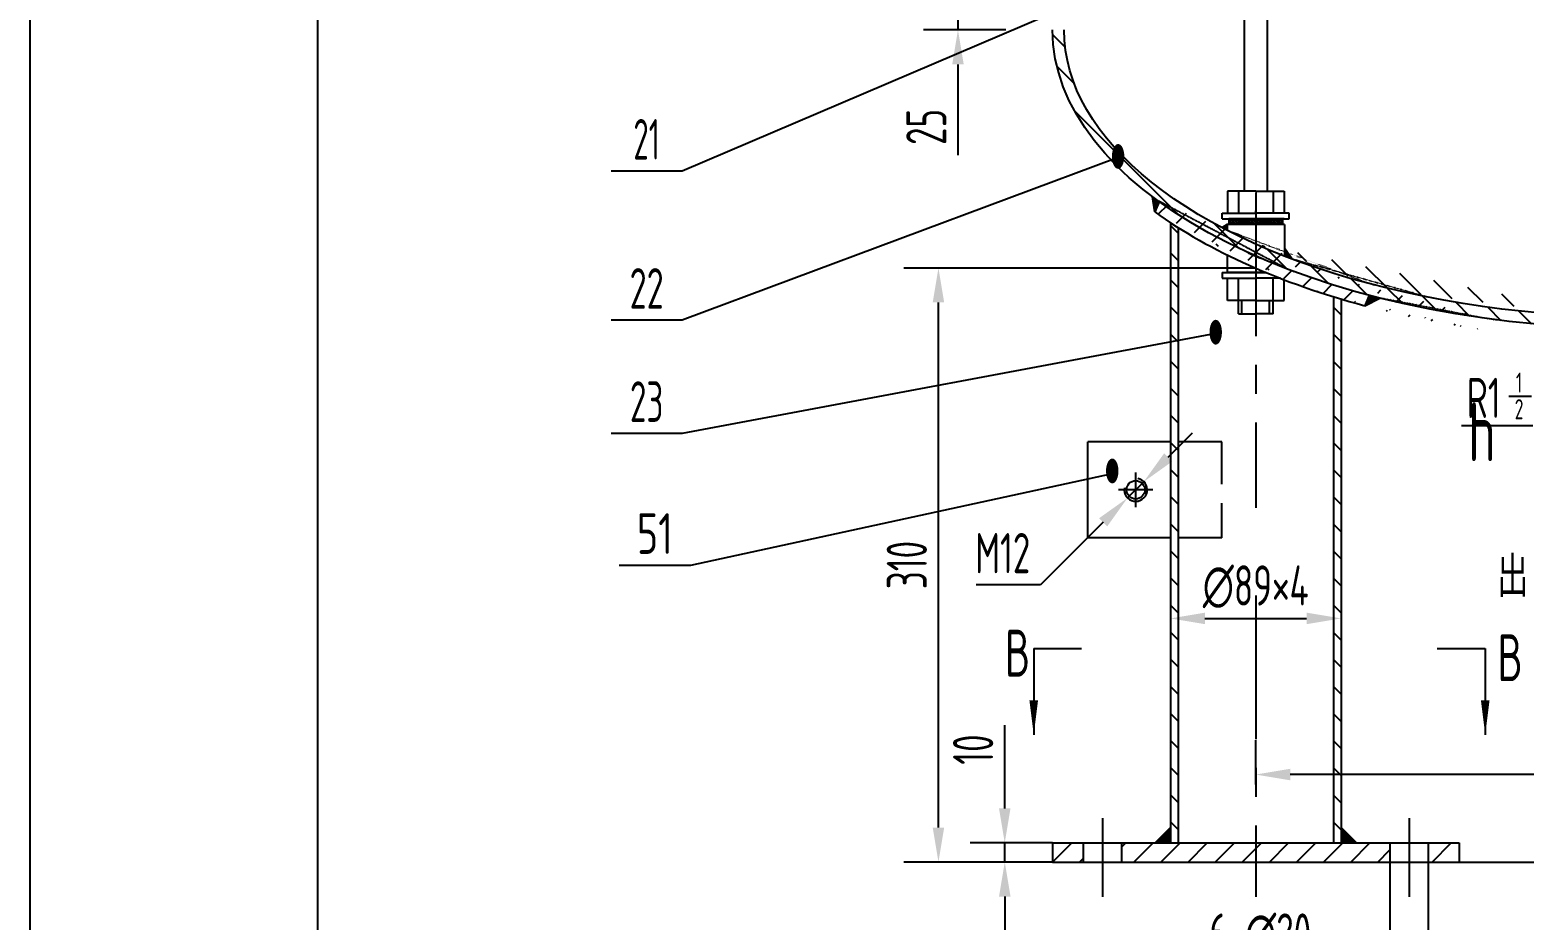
# Model space of a CAD drawing. Extents: x 0 to 3564, y 0 to 5046.
# Drawn here: x 0 to 780, y 2314 to 2778 of the extents above; entities that cross this region are included whole.
import ezdxf
from ezdxf.enums import TextEntityAlignment as Align

# ---------------------------------------------------------------- set-up
doc = ezdxf.new("R2010")
doc.units = 0
doc.header["$LTSCALE"] = 60
doc.linetypes.add('F', pattern=[0.75, 0.5, -0.25])
doc.linetypes.add('G', pattern=[2, 1.25, -0.25, 0.25, -0.25])
doc.layers.get('0').update_dxf_attribs({"linetype": 'CONTINUOUS'})
doc.layers.get('DEFPOINTS').update_dxf_attribs({"linetype": 'CONTINUOUS'})
for name, color, linetype in [('01', 7, 'CONTINUOUS'), ('02', 1, 'CONTINUOUS'), ('04', 2, 'F'), ('05', 4, 'G'), ('08', 1, 'CONTINUOUS'), ('10', 1, 'CONTINUOUS'), ('11', 3, 'CONTINUOUS')]:
    doc.layers.add(name, color=color, linetype=linetype)
doc.styles.get("Standard").update_dxf_attribs({"font": 'isocp', "width": 0.707, "bigfont": 'intecad.shx'})
doc.dimstyles.new('INTE', dxfattribs={"dimscale": 6, "dimtxt": 3.5, "dimasz": 3, "dimexe": 3, "dimexo": 0, "dimgap": 1, "dimtad": 1, "dimdec": 3, "dimtxsty": 'STANDARD', "dimcen": 0, "dimclrd": 1, "dimclre": 1, "dimclrt": 3, "dimaunit": 1, "dimazin": 3, "dimtfac": 1, "dimtdec": 4, "dimtmove": 0, "dimatfit": 3, "dimtzin": 0})
doc.dimstyles.new('INTE_CIR_CIR10', dxfattribs={"dimscale": 6, "dimtxt": 3.5, "dimasz": 3, "dimexe": 3, "dimexo": 0, "dimgap": 1, "dimtad": 1, "dimtoh": 1, "dimdec": 3, "dimtxsty": 'STANDARD', "dimcen": 0, "dimclrd": 1, "dimclre": 1, "dimclrt": 3, "dimaunit": 1, "dimazin": 3, "dimtfac": 1, "dimtdec": 4, "dimtmove": 0, "dimatfit": 3, "dimtzin": 0})
pattern_1 = [(45, (-5.01, 674.008), (-7.07107, 7.07107), [])]
pattern_2 = [(45, (-5.0103, 674.00776), (-0.35355339, 0.35355339), [])]

# ---------------------------------------------------------------- blocks, each defined once
blk = doc.blocks.new('*U18')
at = {"layer": '01'}
blk.add_lwpolyline([(25, 831), (25, 10)], dxfattribs=at)
at = {"layer": '02'}
blk.add_lwpolyline([(0, 841), (0, 0)], dxfattribs=at)
blk = doc.blocks.new('*D28')
at = {"color": 1, "linetype": 'BYBLOCK'}
for p, q in [((1039.59, 2686.13), (1039.59, 2508.14)), ((639.59, 2520.91), (639.59, 2544.14)), ((1021.59, 2526.14), (657.59, 2526.14))]:
    blk.add_line(p, q, dxfattribs=at)
for points in [[(657.59, 2529.14), (657.59, 2523.14), (639.59, 2526.14)], [(1021.59, 2529.14), (1021.59, 2523.14), (1039.59, 2526.14)]]:
    blk.add_solid(points, dxfattribs=at)
at = {"layer": 'DEFPOINTS', "color": 0, "linetype": 'BYBLOCK'}
for p in [(1039.59, 2686.13), (639.59, 2526.14), (639.59, 2520.91)]:
    blk.add_point(p, dxfattribs=at)
at = {"color": 3, "linetype": 'BYBLOCK', "insert": (839.59, 2542.64), "char_height": 21, "attachment_point": 5}
blk.add_mtext('∅400', dxfattribs=at)
blk = doc.blocks.new('*D29')
at = {"color": 1, "linetype": 'BYBLOCK'}
for p, q in [((1388.78, 2803.21), (1370.78, 2803.21)), ((1388.78, 2785.21), (1388.78, 2361.95)), ((745.66, 2343.95), (1406.78, 2343.95))]:
    blk.add_line(p, q, dxfattribs=at)
for points in [[(1385.78, 2785.21), (1391.78, 2785.21), (1388.78, 2803.21)], [(1385.78, 2361.95), (1391.78, 2361.95), (1388.78, 2343.95)]]:
    blk.add_solid(points, dxfattribs=at)
at = {"layer": 'DEFPOINTS', "color": 0, "linetype": 'BYBLOCK'}
for p in [(1388.78, 2803.21), (745.66, 2343.95), (1388.78, 2343.95)]:
    blk.add_point(p, dxfattribs=at)
at = {"color": 3, "linetype": 'BYBLOCK', "insert": (1372.28, 2573.58), "char_height": 21, "attachment_point": 5, "rotation": 90}
blk.add_mtext('459', dxfattribs=at)
blk = doc.blocks.new('*D30')
at = {"color": 1, "linetype": 'BYBLOCK'}
for p, q in [((709.59, 2480.47), (709.59, 2407.98)), ((729.59, 2480.47), (729.59, 2407.98)), ((691.59, 2425.98), (610.21, 2425.98)), ((729.59, 2425.98), (709.59, 2425.98)), ((747.59, 2425.98), (765.59, 2425.98))]:
    blk.add_line(p, q, dxfattribs=at)
for points in [[(691.59, 2428.98), (691.59, 2422.98), (709.59, 2425.98)], [(747.59, 2428.98), (747.59, 2422.98), (729.59, 2425.98)]]:
    blk.add_solid(points, dxfattribs=at)
at = {"layer": 'DEFPOINTS', "color": 0, "linetype": 'BYBLOCK'}
for p in [(709.59, 2480.47), (729.59, 2480.47), (709.59, 2425.98)]:
    blk.add_point(p, dxfattribs=at)
at = {"color": 3, "linetype": 'BYBLOCK', "insert": (641.9, 2442.48), "char_height": 21, "attachment_point": 5}
blk.add_mtext('6-∅20', dxfattribs=at)
blk = doc.blocks.new('*D113')
at = {"color": 1, "linetype": 'BYBLOCK'}
for p, q in [((639.39, 2790.47), (456.03, 2790.47)), ((474.03, 2498.47), (474.03, 2772.47)), ((533.53, 2480.47), (456.03, 2480.47))]:
    blk.add_line(p, q, dxfattribs=at)
for points in [[(471.03, 2772.47), (477.03, 2772.47), (474.03, 2790.47)], [(471.03, 2498.47), (477.03, 2498.47), (474.03, 2480.47)]]:
    blk.add_solid(points, dxfattribs=at)
at = {"layer": 'DEFPOINTS', "color": 0, "linetype": 'BYBLOCK'}
for p in [(474.03, 2790.47), (639.39, 2790.47), (533.53, 2480.47)]:
    blk.add_point(p, dxfattribs=at)
at = {"color": 3, "linetype": 'BYBLOCK', "insert": (457.53, 2635.47), "char_height": 21, "attachment_point": 5, "rotation": 90}
blk.add_mtext('310', dxfattribs=at)
blk = doc.blocks.new('*D116')
at = {"color": 1, "linetype": 'BYBLOCK'}
for p, q in [((508.63, 2508.47), (508.63, 2551.85)), ((533.53, 2490.47), (490.63, 2490.47)), ((508.63, 2480.47), (508.63, 2490.47)), ((533.53, 2480.47), (490.63, 2480.47)), ((508.63, 2462.47), (508.63, 2444.47))]:
    blk.add_line(p, q, dxfattribs=at)
for points in [[(505.63, 2508.47), (511.63, 2508.47), (508.63, 2490.47)], [(505.63, 2462.47), (511.63, 2462.47), (508.63, 2480.47)]]:
    blk.add_solid(points, dxfattribs=at)
at = {"layer": 'DEFPOINTS', "color": 0, "linetype": 'BYBLOCK'}
for p in [(508.63, 2490.47), (533.53, 2490.47), (533.53, 2480.47)]:
    blk.add_point(p, dxfattribs=at)
at = {"color": 3, "linetype": 'BYBLOCK', "insert": (492.13, 2539.16), "char_height": 21, "attachment_point": 5, "rotation": 90}
blk.add_mtext('10', dxfattribs=at)
blk = doc.blocks.new('*D121')
at = {"color": 1, "linetype": 'BYBLOCK'}
for p, q in [((595.09, 2629.71), (595.09, 2610.15)), ((613.09, 2628.15), (666.09, 2628.15)), ((684.09, 2629.71), (684.09, 2610.15))]:
    blk.add_line(p, q, dxfattribs=at)
for points in [[(613.09, 2631.15), (613.09, 2625.15), (595.09, 2628.15)], [(666.09, 2631.15), (666.09, 2625.15), (684.09, 2628.15)]]:
    blk.add_solid(points, dxfattribs=at)
at = {"layer": 'DEFPOINTS', "color": 0, "linetype": 'BYBLOCK'}
for p in [(595.09, 2629.71), (684.09, 2629.71), (684.09, 2628.15)]:
    blk.add_point(p, dxfattribs=at)
at = {"color": 3, "linetype": 'BYBLOCK', "insert": (639.59, 2644.65), "char_height": 21, "attachment_point": 5}
blk.add_mtext('∅89×4', dxfattribs=at)
blk = doc.blocks.new('*D124')
at = {"color": 1, "linetype": 'BYBLOCK'}
for p, q in [((484.21, 2957.73), (484.21, 2975.73)), ((541.09, 2939.73), (466.21, 2939.73)), ((484.21, 2939.73), (484.21, 2914.73)), ((509.16, 2914.73), (466.21, 2914.73)), ((484.21, 2896.73), (484.21, 2849.41))]:
    blk.add_line(p, q, dxfattribs=at)
for points in [[(481.21, 2957.73), (487.21, 2957.73), (484.21, 2939.73)], [(481.21, 2896.73), (487.21, 2896.73), (484.21, 2914.73)]]:
    blk.add_solid(points, dxfattribs=at)
at = {"layer": 'DEFPOINTS', "color": 0, "linetype": 'BYBLOCK'}
for p in [(541.09, 2939.73), (484.21, 2914.73), (509.16, 2914.73)]:
    blk.add_point(p, dxfattribs=at)
at = {"color": 3, "linetype": 'BYBLOCK', "insert": (467.71, 2864.07), "char_height": 21, "attachment_point": 5, "rotation": 90}
blk.add_mtext('25', dxfattribs=at)
blk = doc.blocks.new('*U169', base_point=(2385.8, 2080.34))
at = {"layer": '01'}
blk.add_circle((2385.8, 2080.34), 4.8, dxfattribs=at)
at = {"layer": '02'}
blk.add_arc((2385.8, 2080.34), 6, 260, 170, dxfattribs=at)
at = {"layer": '05'}
for p, q in [((2385.8, 2089.34), (2385.8, 2071.34)), ((2394.8, 2080.34), (2376.8, 2080.34))]:
    blk.add_line(p, q, dxfattribs=at)
blk = doc.blocks.new('*D172')
at = {"color": 1, "linetype": 'BYBLOCK'}
for p, q in [((593.92, 2555.16), (606.65, 2567.88)), ((581.18, 2542.44), (572.69, 2533.96)), ((559.96, 2521.24), (527.36, 2488.67)), ((527.36, 2488.67), (493.74, 2488.67))]:
    blk.add_line(p, q, dxfattribs=at)
for points in [[(591.8, 2557.29), (596.04, 2553.04), (581.18, 2542.44)], [(557.84, 2523.36), (562.08, 2519.12), (572.69, 2533.96)]]:
    blk.add_solid(points, dxfattribs=at)
at = {"layer": 'DEFPOINTS', "color": 0, "linetype": 'BYBLOCK'}
for p in [(581.18, 2542.44), (572.69, 2533.96)]:
    blk.add_point(p, dxfattribs=at)
at = {"color": 3, "linetype": 'BYBLOCK', "insert": (507.55, 2505.18), "char_height": 21, "attachment_point": 5}
blk.add_mtext('M12', dxfattribs=at)

msp = doc.modelspace()

# ---------------------------------------------------------------- hatches: boundary and pattern name
at = {"layer": '10'}
h = msp.add_hatch(dxfattribs=at)
h.set_pattern_fill('_U', color=256, scale=10, angle=135, style=0, pattern_type=0)
h.set_pattern_definition([(135, (0, 0), (-7.071068, -7.071068), [])])
edge = h.paths.add_edge_path()
edge.add_ellipse((839.59448, 2778.21375), major_axis=(-300, 0), ratio=0.5, start_angle=0, end_angle=43.48705717, ccw=False)
edge.add_line((539.59448, 2778.21375), (533.59448, 2778.21375))
edge.add_ellipse((839.59448, 2778.21375), major_axis=(-306, 0), ratio=0.509803922, start_angle=0, end_angle=25.83722635)
edge.add_ellipse((839.59448, 2778.21375), major_axis=(-306, 0), ratio=0.509803922, start_angle=25.83722635, end_angle=33.95074024)
edge.add_ellipse((839.59448, 2778.21375), major_axis=(-306, 0), ratio=0.509803922, start_angle=33.95074024, end_angle=35.07509366)
edge.add_ellipse((839.59448, 2778.21375), major_axis=(-306, 0), ratio=0.509803922, start_angle=35.07509366, end_angle=49.18681624)
edge.add_line((639.59448, 2660.14598), (639.59448, 2666.41035))
edge.add_ellipse((839.59448, 2778.21375), major_axis=(-300, 0), ratio=0.5, start_angle=44.22004443, end_angle=48.1896851, ccw=False)
edge.add_ellipse((839.59448, 2778.21375), major_axis=(-300, 0), ratio=0.5, start_angle=43.48705717, end_angle=44.22004443, ccw=False)
edge = h.paths.add_edge_path()
edge.add_ellipse((839.59448, 2778.21375), major_axis=(-300, 0), ratio=0.5, start_angle=52.87757097, end_angle=85.41143426, ccw=False)
edge.add_ellipse((839.59448, 2778.21375), major_axis=(-300, 0), ratio=0.5, start_angle=51.92687668, end_angle=52.87757097, ccw=False)
edge.add_ellipse((839.59448, 2778.21375), major_axis=(-300, 0), ratio=0.5, start_angle=48.1896851, end_angle=51.92687668, ccw=False)
edge.add_line((639.59448, 2666.41035), (639.59448, 2660.14598))
edge.add_ellipse((839.59448, 2778.21375), major_axis=(-306, 0), ratio=0.509803922, start_angle=49.18681624, end_angle=62.60223756)
edge.add_ellipse((839.59448, 2778.21375), major_axis=(-306, 0), ratio=0.509803922, start_angle=62.60223756, end_angle=63.77616313)
edge.add_ellipse((839.59448, 2778.21375), major_axis=(-306, 0), ratio=0.509803922, start_angle=63.77616313, end_angle=84.56184647)
edge.add_line((810.59448, 2622.91589), (815.59448, 2628.69452))
h.paths.add_polyline_path([(562.45403, 2704.74519), (573.83228, 2704.74519), (573.83228, 2719.51442), (562.45403, 2719.51442)], flags=25)
h = msp.add_hatch(dxfattribs=at)
h.set_pattern_fill('_U', color=256, scale=0.5, angle=45, style=0, pattern_type=0)
h.set_pattern_definition(pattern_2)
edge = h.paths.add_edge_path()
edge.add_ellipse((839.59448, 2778.21375), major_axis=(-306, 0), ratio=0.509803922, start_angle=33.95074024, end_angle=35.07509366, ccw=False)
edge.add_line((585.76196, 2691.09088), (586.87552, 2683.21136))
edge.add_line((586.87552, 2683.21136), (589.1642, 2688.56842))
edge = h.paths.add_edge_path()
edge.add_line((696.45817, 2634.26785), (704.37947, 2638.27011))
edge.add_ellipse((839.59448, 2778.21375), major_axis=(-306, 0), ratio=0.509803922, start_angle=62.60223756, end_angle=63.77616313, ccw=False)
edge.add_line((698.78395, 2639.71175), (696.45817, 2634.26785))
h = msp.add_hatch(dxfattribs=at)
h.set_pattern_fill('U', color=256, scale=10, angle=45, style=0, pattern_type=0)
h.set_pattern_definition(pattern_1)
edge = h.paths.add_edge_path()
edge.add_ellipse((839.59448, 2778.21375), major_axis=(-312, 0), ratio=0.519230769, start_angle=35.90439422, end_angle=50.13165845)
edge.add_line((639.59448, 2653.8756), (639.59448, 2660.14598))
edge.add_ellipse((839.59448, 2778.21375), major_axis=(-306, 0), ratio=0.509803922, start_angle=35.07509366, end_angle=49.18681624, ccw=False)
edge.add_line((589.1642, 2688.56842), (586.87552, 2683.21136))
edge = h.paths.add_edge_path()
edge.add_ellipse((839.59448, 2778.21375), major_axis=(-312, 0), ratio=0.519230769, start_angle=50.13165845, end_angle=62.69221928)
edge.add_line((696.45817, 2634.26785), (698.78395, 2639.71175))
edge.add_ellipse((839.59448, 2778.21375), major_axis=(-306, 0), ratio=0.509803922, start_angle=49.18681624, end_angle=62.60223756, ccw=False)
edge.add_line((639.59448, 2660.14598), (639.59448, 2653.8756))
h = msp.add_hatch(dxfattribs=at)
h.set_pattern_fill('U', color=256, scale=10, angle=135, style=0, pattern_type=0)
h.set_pattern_definition([(135, (-5.01, 674.008), (-7.07107, -7.07107), [])])
edge = h.paths.add_edge_path()
edge.add_line((680.09448, 2353.9546), (684.09448, 2353.9546))
edge.add_line((684.09448, 2353.9546), (684.09448, 2637.76806))
edge.add_ellipse((839.59448, 2778.21375), major_axis=(-312, 0), ratio=0.519230769, start_angle=59.2550092, end_angle=60.10596827, ccw=False)
edge.add_line((680.09448, 2638.98267), (680.09448, 2353.9546))
edge = h.paths.add_edge_path()
edge.add_ellipse((839.59448, 2778.21375), major_axis=(-312, 0), ratio=0.519230769, start_angle=38.40365366, end_angle=39.57121946, ccw=False)
edge.add_line((595.09448, 2677.57971), (595.09448, 2353.9546))
edge.add_line((595.09448, 2353.9546), (599.09448, 2353.9546))
edge.add_line((599.09448, 2353.9546), (599.09448, 2675.01378))
h = msp.add_hatch(dxfattribs=at)
h.set_pattern_fill('_U', color=256, scale=0.5, angle=45, style=0, pattern_type=0)
h.set_pattern_definition([(45, (-87.3509, -653.72957), (-0.35355339, 0.35355339), [])])
edge = h.paths.add_edge_path()
edge.add_line((624.59448, 2676.5826), (621.93552, 2674.98514))
edge.add_ellipse((839.59448, 2778.21375), major_axis=(-300, 0), ratio=0.5, start_angle=43.48705717, end_angle=44.22004443)
edge.add_line((624.59448, 2673.60137), (624.59448, 2676.5826))
h = msp.add_hatch(dxfattribs=at)
h.set_pattern_fill('U', color=256, angle=44.99999922, style=0, double=1, pattern_type=0)
h.set_pattern_definition([(135, (1684.1992, 707.0078), (0.70710677, 0.7071068), []), (45, (1684.1992, 707.0078), (0.7071068, -0.70710677), [])])
h.paths.add_polyline_path([(639.59448, 2676.5826), (639.59448, 2679.5826), (648.59448, 2679.5826), (653.59448, 2679.5826), (653.59448, 2676.5826)])
h.paths.add_polyline_path([(625.59448, 2676.5826), (625.59448, 2679.5826), (639.59448, 2679.5826), (639.59448, 2676.5826)])
h = msp.add_hatch(dxfattribs=at)
h.set_pattern_fill('U', color=256, scale=0.5, angle=135, style=0, pattern_type=0)
h.set_pattern_definition([(45, (1684.19923, 674.00776), (0.35355339, -0.35355339), [])])
edge = h.paths.add_edge_path()
edge.add_ellipse((839.59448, 2778.21375), major_axis=(300, 0), ratio=0.5, start_angle=231.92687668, end_angle=232.87757097, ccw=False)
edge.add_line((654.59448, 2660.13009), (654.59448, 2664.38034))
edge.add_line((654.59448, 2664.38034), (658.53843, 2658.61159))
h = msp.add_hatch(dxfattribs=at)
h.set_pattern_fill('_U', color=256, scale=0.5, angle=45, style=0, pattern_type=0)
h.set_pattern_definition(pattern_2)
h.paths.add_polyline_path([(587.09448, 2353.9546), (595.09448, 2353.9546), (595.09448, 2361.9546)])
h.paths.add_polyline_path([(684.09448, 2361.9546), (684.09448, 2353.9546), (692.09448, 2353.9546)])
h = msp.add_hatch(dxfattribs=at)
h.set_pattern_fill('U', color=256, scale=10, angle=45, style=0, pattern_type=0)
h.set_pattern_definition(pattern_1)
h.paths.add_polyline_path([(549.59448, 2353.9546), (533.52848, 2353.9546), (533.52848, 2343.9546), (549.59448, 2343.9546)])
h.paths.add_polyline_path([(569.59448, 2353.9546), (569.59448, 2343.9546), (639.59448, 2343.9546), (639.59448, 2353.9546)])
h.paths.add_polyline_path([(639.59448, 2353.9546), (639.59448, 2343.9546), (709.59448, 2343.9546), (709.59448, 2353.9546)])
h.paths.add_polyline_path([(745.66048, 2343.9546), (745.66048, 2353.9546), (729.59448, 2353.9546), (729.59448, 2343.9546)])

# ---------------------------------------------------------------- linework, layer by layer
at = {"layer": '01', "color": 7, "linetype": 'CONTINUOUS'}
for p, q in [((633.59448, 2888.0826), (633.59448, 2694.0826)), ((645.59448, 2888.0826), (645.59448, 2694.0826)), ((589.1642, 2688.56842), (586.87552, 2683.21136)), ((595.09448, 2677.57971), (595.09448, 2353.9546)), ((599.09448, 2675.01378), (599.09448, 2353.9546)), ((654.59448, 2676.5826), (624.59448, 2676.5826)), ((624.59448, 2676.5826), (624.59448, 2673.60137)), ((625.59448, 2679.5826), (625.59448, 2676.5826)), ((653.59448, 2679.5826), (653.59448, 2676.5826)), ((654.59448, 2676.5826), (654.59448, 2660.13009)), ((624.59448, 2660.81821), (624.59448, 2651.5826)), ((645.00396, 2651.5826), (624.59448, 2651.5826)), ((680.09448, 2638.98267), (680.09448, 2353.9546)), ((684.09448, 2637.76806), (684.09448, 2353.9546)), ((698.78395, 2639.71175), (696.45817, 2634.26785)), ((595.09448, 2563.20102), (551.93775, 2563.20102)), ((551.93775, 2513.20102), (551.93775, 2563.20102)), ((595.09448, 2513.20102), (551.93775, 2513.20102)), ((595.09448, 2361.9546), (587.09448, 2353.9546)), ((684.09448, 2361.9546), (692.09448, 2353.9546)), ((533.52848, 2353.9546), (745.66048, 2353.9546)), ((533.52848, 2353.9546), (533.52848, 2343.9546)), ((549.59448, 2353.9546), (549.59448, 2343.9546)), ((569.59448, 2353.9546), (569.59448, 2343.9546)), ((709.59448, 2353.9546), (709.59448, 2343.9546)), ((729.59448, 2353.9546), (729.59448, 2343.9546)), ((745.66048, 2353.9546), (745.66048, 2343.9546)), ((533.52848, 2343.9546), (745.66048, 2343.9546))]:
    msp.add_line(p, q, dxfattribs=at)
at = {"layer": '01'}
for p, q in [((639.59448, 2694.0826), (624.81448, 2694.0826)), ((624.81448, 2694.0826), (624.81448, 2682.5826)), ((630.59448, 2694.0826), (630.59448, 2682.5826)), ((639.59448, 2694.0826), (654.37448, 2694.0826)), ((648.59448, 2694.0826), (648.59448, 2682.5826)), ((654.37448, 2694.0826), (654.37448, 2682.5826)), ((622.09448, 2679.5826), (622.09448, 2682.5826)), ((622.09448, 2682.5826), (639.59448, 2682.5826)), ((657.09448, 2682.5826), (639.59448, 2682.5826)), ((657.09448, 2679.5826), (657.09448, 2682.5826)), ((622.09448, 2679.5826), (639.59448, 2679.5826)), ((639.59448, 2679.5826), (625.59448, 2679.5826)), ((630.59448, 2679.5826), (639.59448, 2679.5826)), ((639.59448, 2679.5826), (657.09448, 2679.5826)), ((654.37448, 2679.5826), (639.59448, 2679.5826)), ((653.59448, 2679.5826), (639.59448, 2679.5826)), ((622.09448, 2651.5826), (622.09448, 2648.5826)), ((622.09448, 2651.5826), (639.59448, 2651.5826)), ((639.59448, 2651.5826), (624.59448, 2651.5826)), ((639.59448, 2651.5826), (645.00396, 2651.5826)), ((645.00396, 2651.5826), (639.59448, 2651.5826)), ((622.09448, 2648.5826), (639.59448, 2648.5826)), ((624.81448, 2637.0826), (624.81448, 2648.5826)), ((630.59448, 2637.0826), (630.59448, 2648.5826)), ((652.47449, 2648.5826), (639.59448, 2648.5826)), ((648.59448, 2637.0826), (648.59448, 2648.5826)), ((654.37448, 2637.0826), (654.37448, 2647.84903)), ((639.59448, 2637.0826), (624.81448, 2637.0826)), ((630.59448, 2630.00109), (630.59448, 2637.13349)), ((639.59448, 2637.0826), (654.37448, 2637.0826)), ((648.59448, 2630.00109), (648.59448, 2637.13349)), ((630.59448, 2630.00109), (639.59448, 2630.00109)), ((648.59448, 2630.00109), (639.59448, 2630.00109)), ((523.74677, 2455.37128), (548.74677, 2455.37128)), ((734.30319, 2455.37128), (759.30319, 2455.37128))]:
    msp.add_line(p, q, dxfattribs=at)
at = {"layer": '01', "color": 7, "linetype": 'CONTINUOUS', "extrusion": (0, 0, -1)}
for major_axis, ratio, start_param in [((-306, 0), 0.509803922, 4.790900988), ((-300, 0), 0.5, 4.047887622)]:
    msp.add_ellipse((839.59448, 2778.21375), major_axis=major_axis, ratio=ratio, start_param=start_param, end_param=6.283185307, dxfattribs=at)
at = {"layer": '01', "color": 7, "linetype": 'CONTINUOUS'}
msp.add_ellipse((839.59448, 2778.21375), major_axis=(-312, 0), ratio=0.519230769, start_param=0.626649895, end_param=1.094185642, dxfattribs=at)
at = {"layer": '02'}
for p, q in [((638.58121, 2831.82318), (340.3955, 2704.49172)), ((567.77074, 2711.5657), (340.3955, 2626.67807)), ((340.3955, 2704.49172), (303.1955, 2704.49172)), ((632.39448, 2630.00109), (632.39448, 2637.13349)), ((646.79448, 2630.00109), (646.79448, 2637.13349)), ((340.3955, 2626.67807), (303.1955, 2626.67807)), ((618.6918, 2619.83351), (340.3955, 2567.60525)), ((340.3955, 2567.60525), (303.1955, 2567.60525)), ((564.70993, 2546.4976), (344.68271, 2498.76969)), ((344.68271, 2498.76969), (307.48271, 2498.76969)), ((523.74677, 2455.37128), (523.74677, 2410.37128)), ((759.30319, 2455.37128), (759.30319, 2410.37128))]:
    msp.add_line(p, q, dxfattribs=at)
for points in [[(523.74677, 2410.37128, 0, 4.5, 0), (523.74677, 2428.37128, 0, 0, 0)], [(759.30319, 2410.37128, 0, 4.5, 0), (759.30319, 2428.37128, 0, 0, 0)]]:
    msp.add_lwpolyline(points, format="xyseb", dxfattribs=at)
at = {"layer": '04', "color": 2, "linetype": 'F'}
for p, q in [((621.93775, 2563.20102), (599.09448, 2563.20102)), ((621.93775, 2541.20538), (621.93775, 2563.20102)), ((621.93775, 2513.20102), (621.93775, 2531.20538)), ((621.93775, 2513.20102), (599.09448, 2513.20102))]:
    msp.add_line(p, q, dxfattribs=at)
at = {"layer": '05', "color": 4, "linetype": 'G'}
for p, q in [((639.59448, 2693.3577), (639.59448, 2528.87727)), ((639.59448, 2483.04553), (639.59448, 2325.74218)), ((559.59448, 2366.88372), (559.59448, 2325.74218)), ((719.59448, 2366.88372), (719.59448, 2325.74218))]:
    msp.add_line(p, q, dxfattribs=at)
at = {"layer": '05'}
for p, q in [((639.59448, 2683.01615), (639.59448, 2683.71178)), ((639.59448, 2653.63474), (639.59448, 2646.77101)), ((639.59448, 2648.14905), (639.59448, 2647.45342))]:
    msp.add_line(p, q, dxfattribs=at)
at = {"layer": '05', "color": 4, "linetype": 'G'}
msp.add_ellipse((839.59448, 2778.21375), major_axis=(306, 0), ratio=0.509803922, start_param=3.982839803, end_param=4.010586942, dxfattribs=at)
at = {"layer": '08'}
for p, q in [((586.87552, 2683.21136), (585.76196, 2691.09088)), ((624.59448, 2676.5826), (621.93552, 2674.98514)), ((696.45817, 2634.26785), (704.37947, 2638.27011))]:
    msp.add_line(p, q, dxfattribs=at)
at = {"layer": '10'}
msp.add_line((658.5612, 2658.57828), (654.59448, 2664.38034), dxfattribs=at)
at = {"layer": '10', "color": 1}
for p, q in [((766.21717, 2571.60445), (746.84318, 2571.60445)), ((784.21717, 2571.60445), (766.21717, 2571.60445))]:
    msp.add_line(p, q, dxfattribs=at)
at = {"layer": '11', "color": 3, "linetype": 'CONTINUOUS'}
msp.add_line((771.54717, 2587.02467), (783.38808, 2587.02467), dxfattribs=at)

# ---------------------------------------------------------------- block references
at = {"layer": '08', "rotation": 270}
msp.add_blockref('*U169', (576.93775, 2538.20102), dxfattribs=at)
at = {"layer": '10', "xscale": 6, "yscale": 6, "zscale": 6}
msp.add_blockref('*U18', (0, 0), dxfattribs=at)

# ---------------------------------------------------------------- texts
at = {"color": 3, "linetype": 'BYBLOCK', "char_height": 10.5, "attachment_point": 5}
for s, insert in [('1', (776.98035, 2594.12733)), ('2', (776.98035, 2580.25091))]:
    msp.add_mtext(s, dxfattribs=dict(at, insert=insert))
at = {"layer": '02', "width": 0.605172}
for p, p2 in [((564.17074, 2705.5657), (571.37074, 2705.5657)), ((615.0918, 2613.83351), (622.2918, 2613.83351)), ((561.10993, 2541.42083), (568.30993, 2541.42083))]:
    msp.add_text('●', height=12, dxfattribs=at).set_placement(p, p2, align=Align.FIT)
at = {"layer": '08', "color": 3, "insert": (765.47204, 2492.81361), "char_height": 21, "attachment_point": 4}
msp.add_mtext('出 料 口', dxfattribs=at)
at = {"layer": '10', "color": 3, "insert": (767.34261, 2586.16309), "char_height": 21, "attachment_point": 6}
msp.add_mtext('R1 ', dxfattribs=at)
at = {"layer": '11'}
for s, width, p, p2 in [('21', 0.623098, (314.85609, 2710.49172), (328.7349, 2710.49172)), ('22', 0.639754, (312.90595, 2632.67807), (330.68505, 2632.67807)), ('23', 0.638783, (313.04571, 2573.60525), (330.54529, 2573.60525)), ('51', 0.8484, (316.63413, 2504.76969), (335.53128, 2504.76969))]:
    msp.add_text(s, height=21.213203, dxfattribs=dict(at, width=width)).set_placement(p, p2, align=Align.FIT)
at = {"layer": '11', "width": 0.707}
msp.add_text('h', height=30.68718, dxfattribs=at).set_placement((764.6923, 2553.09951), align=Align.RIGHT)
for p in [(508.72011, 2440.73357), (765.69199, 2438.36769)]:
    msp.add_text('B', height=24.5, dxfattribs=at).set_placement(p)

# ---------------------------------------------------------------- dimensions: what is measured, and where the dimension line sits
at = {"layer": '08'}
for base, p1, p2, picture, middle in [((484.20993, 2778.21375), (541.09448, 2803.21375), (509.16243, 2778.21375), '*D124', (467.70787, 2727.5519)), ((508.63256, 2353.9546), (533.52848, 2343.9546), (533.52848, 2353.9546), '*D116', (492.13256, 2402.64159))]:
    dim = msp.add_linear_dim(base=base, p1=p1, p2=p2, angle=90, dimstyle='INTE', dxfattribs=at)
    dim.commit()
    dim.dimension.update_dxf_attribs({"geometry": picture, "text_midpoint": middle, "insert": (0, -136.51737)})
dim = msp.add_linear_dim(base=(1388.7842, 2343.9546), p1=(1388.7842, 2803.21375), p2=(745.66048, 2343.9546), angle=90, text='459', dimstyle='INTE', dxfattribs=at)
dim.commit()
dim.dimension.update_dxf_attribs({"geometry": '*D29', "text_midpoint": (1372.2842, 2573.58417)})
dim = msp.add_linear_dim(base=(474.02985, 2653.9548), p1=(533.52848, 2343.9546), p2=(639.39177, 2653.9548), angle=90, dimstyle='INTE', dxfattribs=at)
dim.commit()
dim.dimension.update_dxf_attribs({"geometry": '*D113', "text_midpoint": (474.02985, 2498.9547), "dimtype": 160, "insert": (0, -136.51737)})
dim = msp.add_diameter_dim_2p(p1=(581.18256, 2542.44149), p2=(572.69293, 2533.96056), text='M12', dimstyle='INTE_CIR_CIR10', dxfattribs=at)
dim.commit()
dim.dimension.update_dxf_attribs({"geometry": '*D172', "text_midpoint": (507.55116, 2488.67333), "dimtype": 163})
for base, p1, p2, text, picture, middle, set_off in [((639.59448, 2389.62322), (1039.59448, 2549.6176), (639.59448, 2384.39386), '%%C<>', '*D28', (839.59448, 2406.12322), (0, -136.51737)), ((684.09448, 2471.10045), (595.09448, 2472.65559), (684.09448, 2472.65559), '%%C<>×4', '*D121', (639.59448, 2487.60045), (0, -157.0514)), ((709.59448, 2289.45947), (729.59448, 2343.9546), (709.59448, 2343.9546), '6-%%C<>', '*D30', (641.90449, 2305.96154), (0, -136.51737))]:
    dim = msp.add_linear_dim(base=base, p1=p1, p2=p2, text=text, dimstyle='INTE', dxfattribs=at)
    dim.commit()
    dim.dimension.update_dxf_attribs({"geometry": picture, "text_midpoint": middle, "insert": set_off})

doc.saveas('drawing.dxf')
